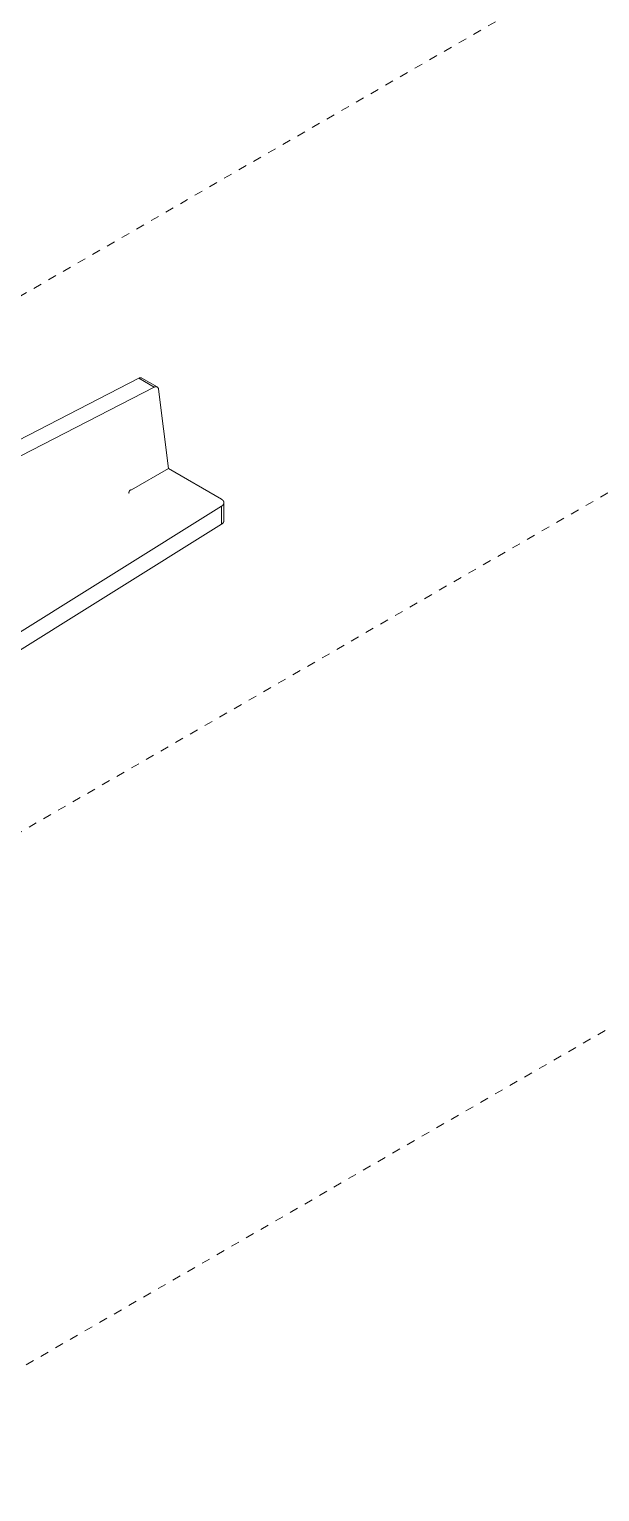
# Model space of a CAD drawing. Header units: inches. Extents: x -16 to 183, y -17 to 123.
# Drawn here: x 32.69 to 39.43, y -16.67 to 0.61 of the extents above; entities that cross this region are included whole.
import ezdxf

# ---------------------------------------------------------------- set-up
doc = ezdxf.new("R2010")
doc.units = ezdxf.units.IN
doc.linetypes.add('HIDDEN', pattern=[1.905, 1.27, -0.635])
doc.layers.add('ZANO_R', color=7, linetype='Continuous', lineweight=0)
doc.layers.add('ZANO_R_przerywana', color=250, linetype='HIDDEN', lineweight=0)

msp = doc.modelspace()

# ---------------------------------------------------------------- linework, layer by layer
at = {"layer": 'ZANO_R'}
for p, q in [((28.91722, -6.11867), (33.9804, -3.51143)), ((28.97381, -6.28926), (34.16326, -3.617)), ((33.9804, -3.51143), (33.98095, -3.51116)), ((33.9804, -3.51143), (34.16326, -3.617)), ((33.98204, -3.51051), (33.98095, -3.51116)), ((33.98314, -3.50991), (33.98204, -3.51051)), ((33.98427, -3.50934), (33.98314, -3.50991)), ((33.98541, -3.50882), (33.98427, -3.50934)), ((33.98658, -3.50833), (33.98541, -3.50882)), ((33.98776, -3.50788), (33.98658, -3.50833)), ((33.98895, -3.50747), (33.98776, -3.50788)), ((33.99015, -3.5071), (33.98895, -3.50747)), ((33.99137, -3.50677), (33.99015, -3.5071)), ((33.9926, -3.50649), (33.99137, -3.50677)), ((33.99384, -3.50624), (33.9926, -3.50649)), ((33.99508, -3.50604), (33.99384, -3.50624)), ((33.99633, -3.50588), (33.99508, -3.50604)), ((33.99759, -3.50577), (33.99633, -3.50588)), ((33.99885, -3.50569), (33.99759, -3.50577)), ((34.00011, -3.50566), (33.99885, -3.50569)), ((34.00137, -3.50567), (34.00011, -3.50566)), ((34.00263, -3.50572), (34.00137, -3.50567)), ((34.00388, -3.50582), (34.00263, -3.50572)), ((34.00514, -3.50596), (34.00388, -3.50582)), ((34.00638, -3.50614), (34.00514, -3.50596)), ((34.00763, -3.50636), (34.00638, -3.50614)), ((34.00886, -3.50663), (34.00763, -3.50636)), ((34.01008, -3.50693), (34.00886, -3.50663)), ((34.01129, -3.50728), (34.01008, -3.50693)), ((34.01249, -3.50767), (34.01129, -3.50728)), ((34.01368, -3.5081), (34.01249, -3.50767)), ((34.01485, -3.50857), (34.01368, -3.5081)), ((34.016, -3.50908), (34.01485, -3.50857)), ((34.016, -3.50908), (34.01644, -3.50933)), ((34.01644, -3.50933), (34.19842, -3.61439)), ((34.16326, -3.617), (34.16414, -3.61634)), ((34.16414, -3.61634), (34.16506, -3.61571)), ((34.16506, -3.61571), (34.16599, -3.61511)), ((34.16599, -3.61511), (34.16694, -3.61454)), ((34.16694, -3.61454), (34.16792, -3.614)), ((34.16792, -3.614), (34.16891, -3.6135)), ((34.16891, -3.6135), (34.16991, -3.61304)), ((34.16991, -3.61304), (34.17094, -3.61261)), ((34.17094, -3.61261), (34.17197, -3.61222)), ((34.17197, -3.61222), (34.17303, -3.61186)), ((34.17303, -3.61186), (34.17409, -3.61154)), ((34.17409, -3.61154), (34.17516, -3.61125)), ((34.17516, -3.61125), (34.17624, -3.61101)), ((34.17624, -3.61101), (34.17733, -3.6108)), ((34.17733, -3.6108), (34.17843, -3.61063)), ((34.17843, -3.61063), (34.17953, -3.6105)), ((34.17953, -3.6105), (34.18064, -3.6104)), ((34.18064, -3.6104), (34.18174, -3.61035)), ((34.18174, -3.61035), (34.18285, -3.61033)), ((34.18285, -3.61033), (34.18396, -3.61035)), ((34.18396, -3.61035), (34.18507, -3.61041)), ((34.18507, -3.61041), (34.18618, -3.61051)), ((34.18618, -3.61051), (34.18728, -3.61065)), ((34.18728, -3.61065), (34.18837, -3.61083)), ((34.18837, -3.61083), (34.18946, -3.61104)), ((34.18946, -3.61104), (34.19054, -3.61129)), ((34.19054, -3.61129), (34.19162, -3.61158)), ((34.19162, -3.61158), (34.19268, -3.61191)), ((34.19268, -3.61191), (34.19372, -3.61227)), ((34.19372, -3.61227), (34.19476, -3.61267)), ((34.19476, -3.61267), (34.19578, -3.6131)), ((34.19578, -3.6131), (34.19679, -3.61357)), ((34.19679, -3.61357), (34.19777, -3.61408)), ((34.19777, -3.61408), (34.19874, -3.61462)), ((34.19874, -3.61462), (34.1997, -3.61519)), ((34.1997, -3.61519), (34.20063, -3.6158)), ((34.20063, -3.6158), (34.20153, -3.61643)), ((34.20153, -3.61643), (34.20242, -3.6171)), ((34.20242, -3.6171), (34.20328, -3.6178)), ((34.20328, -3.6178), (34.20412, -3.61853)), ((34.20412, -3.61853), (34.20493, -3.61929)), ((34.20493, -3.61929), (34.20572, -3.62007)), ((34.20572, -3.62007), (34.20647, -3.62088)), ((34.20647, -3.62088), (34.2072, -3.62172)), ((34.2072, -3.62172), (34.2079, -3.62258)), ((34.2079, -3.62258), (34.20857, -3.62347)), ((34.20857, -3.62347), (34.2092, -3.62438)), ((34.2092, -3.62438), (34.20981, -3.62531)), ((34.20981, -3.62531), (34.21038, -3.62626)), ((34.21038, -3.62626), (34.21092, -3.62723)), ((34.21092, -3.62723), (34.21142, -3.62822)), ((34.21142, -3.62822), (34.21189, -3.62922)), ((34.21189, -3.62922), (34.21233, -3.63024)), ((34.21233, -3.63024), (34.21273, -3.63128)), ((34.21273, -3.63128), (34.21309, -3.63233)), ((34.21309, -3.63233), (34.21342, -3.63339)), ((34.21342, -3.63339), (34.2137, -3.63446)), ((34.2137, -3.63446), (34.21396, -3.63554)), ((34.21396, -3.63554), (34.21417, -3.63663)), ((34.21417, -3.63663), (34.21434, -3.63772)), ((34.21434, -3.63772), (34.21448, -3.63883)), ((34.21448, -3.63883), (34.21458, -3.63993)), ((34.21458, -3.63993), (34.21464, -3.64104)), ((34.21464, -3.64104), (34.21466, -3.64215)), ((34.21466, -3.64215), (34.33129, -4.57851)), ((34.33129, -4.57851), (33.89636, -4.82961)), ((34.95806, -4.94038), (34.33129, -4.57851)), ((33.87463, -4.83859), (33.87401, -4.83935)), ((33.87526, -4.83784), (33.87463, -4.83859)), ((33.87592, -4.8371), (33.87526, -4.83784)), ((33.87659, -4.83638), (33.87592, -4.8371)), ((33.87729, -4.83567), (33.87659, -4.83638)), ((33.878, -4.83499), (33.87729, -4.83567)), ((33.87872, -4.83433), (33.878, -4.83499)), ((33.87946, -4.83369), (33.87872, -4.83433)), ((33.88021, -4.83308), (33.87946, -4.83369)), ((33.88098, -4.83251), (33.88021, -4.83308)), ((33.88175, -4.83196), (33.88098, -4.83251)), ((33.88253, -4.83145), (33.88175, -4.83196)), ((33.88292, -4.8312), (33.88253, -4.83145)), ((33.88331, -4.83097), (33.88292, -4.8312)), ((33.8837, -4.83074), (33.88331, -4.83097)), ((33.88409, -4.83053), (33.8837, -4.83074)), ((33.88449, -4.83032), (33.88409, -4.83053)), ((33.88488, -4.83013), (33.88449, -4.83032)), ((33.88527, -4.82994), (33.88488, -4.83013)), ((33.88566, -4.82977), (33.88527, -4.82994)), ((33.88605, -4.8296), (33.88566, -4.82977)), ((33.88644, -4.82945), (33.88605, -4.8296)), ((33.88683, -4.8293), (33.88644, -4.82945)), ((33.88721, -4.82917), (33.88683, -4.8293)), ((33.8876, -4.82905), (33.88721, -4.82917)), ((33.88798, -4.82893), (33.8876, -4.82905)), ((33.88836, -4.82883), (33.88798, -4.82893)), ((33.88873, -4.82874), (33.88836, -4.82883)), ((33.8891, -4.82866), (33.88873, -4.82874)), ((33.88947, -4.82859), (33.8891, -4.82866)), ((33.88984, -4.82854), (33.88947, -4.82859)), ((33.8902, -4.82849), (33.88984, -4.82854)), ((33.89056, -4.82845), (33.8902, -4.82849)), ((33.89091, -4.82842), (33.89056, -4.82845)), ((33.89126, -4.82841), (33.89091, -4.82842)), ((33.8916, -4.8284), (33.89126, -4.82841)), ((33.89194, -4.82841), (33.8916, -4.8284)), ((33.89228, -4.82842), (33.89194, -4.82841)), ((33.89261, -4.82845), (33.89228, -4.82842)), ((33.89293, -4.82848), (33.89261, -4.82845)), ((33.89325, -4.82853), (33.89293, -4.82848)), ((33.89356, -4.82858), (33.89325, -4.82853)), ((33.89387, -4.82865), (33.89356, -4.82858)), ((33.89417, -4.82872), (33.89387, -4.82865)), ((33.89447, -4.8288), (33.89417, -4.82872)), ((33.89476, -4.82889), (33.89447, -4.8288)), ((33.89504, -4.82899), (33.89476, -4.82889)), ((33.89532, -4.8291), (33.89504, -4.82899)), ((33.89559, -4.82922), (33.89532, -4.8291)), ((33.89585, -4.82934), (33.89559, -4.82922)), ((33.89611, -4.82947), (33.89585, -4.82934)), ((33.89636, -4.82961), (33.89611, -4.82947)), ((33.86516, -4.86203), (33.86515, -4.86248)), ((33.86515, -4.86248), (33.86515, -4.86292)), ((33.86515, -4.86292), (33.86516, -4.86335)), ((33.86519, -4.86113), (33.86516, -4.86203)), ((33.86516, -4.86335), (33.86518, -4.86377)), ((33.86518, -4.86377), (33.86521, -4.86419)), ((33.86526, -4.8602), (33.86519, -4.86113)), ((33.86521, -4.86419), (33.86524, -4.8646)), ((33.86524, -4.8646), (33.86528, -4.865)), ((33.86536, -4.85925), (33.86526, -4.8602)), ((33.86528, -4.865), (33.86533, -4.8654)), ((33.86533, -4.8654), (33.86538, -4.86579)), ((33.86549, -4.85829), (33.86536, -4.85925)), ((33.86538, -4.86579), (33.86544, -4.86617)), ((33.86544, -4.86617), (33.86551, -4.86654)), ((33.86566, -4.85731), (33.86549, -4.85829)), ((33.86551, -4.86654), (33.86559, -4.86691)), ((33.86559, -4.86691), (33.86567, -4.86726)), ((33.86586, -4.85632), (33.86566, -4.85731)), ((33.86567, -4.86726), (33.86576, -4.86761)), ((33.86576, -4.86761), (33.86585, -4.86795)), ((33.86585, -4.86795), (33.86595, -4.86829)), ((33.8661, -4.85532), (33.86586, -4.85632)), ((33.86636, -4.85431), (33.8661, -4.85532)), ((33.86666, -4.85329), (33.86636, -4.85431)), ((33.86699, -4.85228), (33.86666, -4.85329)), ((33.86735, -4.85127), (33.86699, -4.85228)), ((33.86773, -4.85026), (33.86735, -4.85127)), ((33.86815, -4.84926), (33.86773, -4.85026)), ((33.86859, -4.84826), (33.86815, -4.84926)), ((33.86905, -4.84728), (33.86859, -4.84826)), ((33.86953, -4.84632), (33.86905, -4.84728)), ((33.87004, -4.84537), (33.86953, -4.84632)), ((33.87057, -4.84444), (33.87004, -4.84537)), ((33.87111, -4.84353), (33.87057, -4.84444)), ((33.87167, -4.84264), (33.87111, -4.84353)), ((33.87224, -4.84178), (33.87167, -4.84264)), ((33.87282, -4.84094), (33.87224, -4.84178)), ((33.87341, -4.84013), (33.87282, -4.84094)), ((33.87401, -4.83935), (33.87341, -4.84013)), ((34.95806, -4.94038), (34.95964, -4.94131)), ((34.95964, -4.94131), (34.96119, -4.94226)), ((34.96119, -4.94226), (34.96272, -4.94325)), ((34.96272, -4.94325), (34.96422, -4.94426)), ((34.96422, -4.94426), (34.96569, -4.9453)), ((34.96569, -4.9453), (34.96713, -4.94636)), ((34.96713, -4.94636), (34.96855, -4.94746)), ((34.96855, -4.94746), (34.96992, -4.94858)), ((34.96992, -4.94858), (34.97126, -4.94972)), ((34.97126, -4.94972), (34.97257, -4.95089)), ((34.97257, -4.95089), (34.97383, -4.95209)), ((34.97383, -4.95209), (34.97506, -4.95331)), ((34.97582, -5.0111), (34.97464, -5.01233)), ((34.97506, -4.95331), (34.97624, -4.95455)), ((34.97696, -5.00986), (34.97582, -5.0111)), ((34.97624, -4.95455), (34.97737, -4.95582)), ((34.97806, -5.00859), (34.97696, -5.00986)), ((34.97737, -4.95582), (34.97846, -4.95711)), ((34.97911, -5.00729), (34.97806, -5.00859)), ((34.97846, -4.95711), (34.9795, -4.95842)), ((34.98011, -5.00598), (34.97911, -5.00729)), ((34.9795, -4.95842), (34.98048, -4.95975)), ((34.98106, -5.00465), (34.98011, -5.00598)), ((34.98048, -4.95975), (34.98142, -4.9611)), ((34.98195, -5.0033), (34.98106, -5.00465)), ((34.98142, -4.9611), (34.9823, -4.96247)), ((34.9828, -5.00193), (34.98195, -5.0033)), ((34.9823, -4.96247), (34.98272, -4.96316)), ((34.98272, -4.96316), (34.98313, -4.96386)), ((34.9832, -5.00123), (34.9828, -5.00193)), ((34.98313, -4.96386), (34.98352, -4.96456)), ((34.98359, -5.00054), (34.9832, -5.00123)), ((34.98352, -4.96456), (34.9839, -4.96526)), ((34.98396, -4.99984), (34.98359, -5.00054)), ((34.9839, -4.96526), (34.98427, -4.96597)), ((34.98432, -4.99913), (34.98396, -4.99984)), ((34.98427, -4.96597), (34.98461, -4.96668)), ((34.98467, -4.99842), (34.98432, -4.99913)), ((34.98461, -4.96668), (34.98495, -4.9674)), ((34.985, -4.99771), (34.98467, -4.99842)), ((34.98495, -4.9674), (34.98527, -4.96811)), ((34.98531, -4.997), (34.985, -4.99771)), ((34.98527, -4.96811), (34.98557, -4.96884)), ((34.98561, -4.99628), (34.98531, -4.997)), ((34.98557, -4.96884), (34.98586, -4.96956)), ((34.9859, -4.99556), (34.98561, -4.99628)), ((34.98586, -4.96956), (34.98614, -4.97029)), ((34.98617, -4.99483), (34.9859, -4.99556)), ((34.98614, -4.97029), (34.98639, -4.97102)), ((34.98643, -4.9941), (34.98617, -4.99483)), ((34.98639, -4.97102), (34.98664, -4.97175)), ((34.98667, -4.99337), (34.98643, -4.9941)), ((34.98664, -4.97175), (34.98686, -4.97249)), ((34.98689, -4.99264), (34.98667, -4.99337)), ((34.98686, -4.97249), (34.98708, -4.97323)), ((34.9871, -4.9919), (34.98689, -4.99264)), ((34.98708, -4.97323), (34.98727, -4.97397)), ((34.98729, -4.99116), (34.9871, -4.9919)), ((34.98727, -4.97397), (34.98745, -4.97471)), ((34.98747, -4.99042), (34.98729, -4.99116)), ((34.98745, -4.97471), (34.98761, -4.97545)), ((34.98763, -4.98968), (34.98747, -4.99042)), ((34.98761, -4.97545), (34.98776, -4.9762)), ((34.98778, -4.98894), (34.98763, -4.98968)), ((34.98776, -4.9762), (34.98789, -4.97694)), ((34.98791, -4.98819), (34.98778, -4.98894)), ((34.98789, -4.97694), (34.98801, -4.97769)), ((34.98802, -4.98745), (34.98791, -4.98819)), ((34.98801, -4.97769), (34.98811, -4.97844)), ((34.98812, -4.9867), (34.98802, -4.98745)), ((34.98811, -4.97844), (34.98819, -4.97919)), ((34.9882, -4.98595), (34.98812, -4.9867)), ((34.98819, -4.97919), (34.98826, -4.97994)), ((34.98826, -4.9852), (34.9882, -4.98595)), ((34.98826, -4.97994), (34.98831, -4.98069)), ((34.98831, -4.98445), (34.98826, -4.9852)), ((34.98831, -4.98069), (34.98834, -4.98144)), ((34.98834, -4.9837), (34.98831, -4.98445)), ((34.98834, -4.98144), (34.98836, -4.98219)), ((34.98836, -4.98295), (34.98834, -4.9837)), ((34.98836, -4.98219), (34.98836, -4.98295)), ((34.98836, -4.98295), (34.98836, -5.19374)), ((29.18484, -8.62848), (34.96086, -5.02316)), ((34.96237, -5.02219), (34.96086, -5.02316)), ((34.96086, -5.02316), (34.96086, -5.23429)), ((34.96385, -5.0212), (34.96237, -5.02219)), ((34.96531, -5.02019), (34.96385, -5.0212)), ((34.96675, -5.01914), (34.96531, -5.02019)), ((34.96815, -5.01807), (34.96675, -5.01914)), ((34.96952, -5.01697), (34.96815, -5.01807)), ((34.97085, -5.01585), (34.96952, -5.01697)), ((34.97215, -5.0147), (34.97085, -5.01585)), ((34.97342, -5.01352), (34.97215, -5.0147)), ((34.97464, -5.01233), (34.97342, -5.01352)), ((29.18484, -8.83962), (34.96086, -5.23429)), ((34.96086, -5.23429), (34.96237, -5.2335)), ((34.96237, -5.2335), (34.96385, -5.23265)), ((34.96385, -5.23265), (34.9653, -5.23176)), ((34.9653, -5.23176), (34.96672, -5.23082)), ((34.96672, -5.23082), (34.96811, -5.22982)), ((34.96811, -5.22982), (34.96946, -5.22879)), ((34.96946, -5.22879), (34.97078, -5.2277)), ((34.97078, -5.2277), (34.97206, -5.22658)), ((34.97206, -5.22658), (34.9733, -5.22541)), ((34.9733, -5.22541), (34.9745, -5.2242)), ((34.9745, -5.2242), (34.97566, -5.22295)), ((34.97566, -5.22295), (34.97678, -5.22166)), ((34.97678, -5.22166), (34.97785, -5.22034)), ((34.97785, -5.22034), (34.97888, -5.21897)), ((34.97888, -5.21897), (34.97986, -5.21758)), ((34.97986, -5.21758), (34.98079, -5.21615)), ((34.98079, -5.21615), (34.98168, -5.21469)), ((34.98168, -5.21469), (34.98251, -5.21321)), ((34.98251, -5.21321), (34.98329, -5.21169)), ((34.98329, -5.21169), (34.98403, -5.21015)), ((34.98403, -5.21015), (34.98471, -5.20859)), ((34.98471, -5.20859), (34.98533, -5.207)), ((34.98533, -5.207), (34.98591, -5.2054)), ((34.98591, -5.2054), (34.98642, -5.20377)), ((34.98642, -5.20377), (34.98689, -5.20213)), ((34.98689, -5.20213), (34.9873, -5.20048)), ((34.9873, -5.20048), (34.98765, -5.19881)), ((34.98765, -5.19881), (34.98794, -5.19713)), ((34.98794, -5.19713), (34.98818, -5.19544)), ((34.98818, -5.19544), (34.98836, -5.19374))]:
    msp.add_line(p, q, dxfattribs=at)
at = {"layer": 'ZANO_R_przerywana', "ltscale": 0.05}
for p, q in [((46.51057, 5.50113), (28.86869, -4.68441)), ((51.9961, 2.33406), (30.05399, -10.33422)), ((30.05399, -16.66836), (51.9961, -4.00008))]:
    msp.add_line(p, q, dxfattribs=at)

doc.saveas('drawing.dxf')
